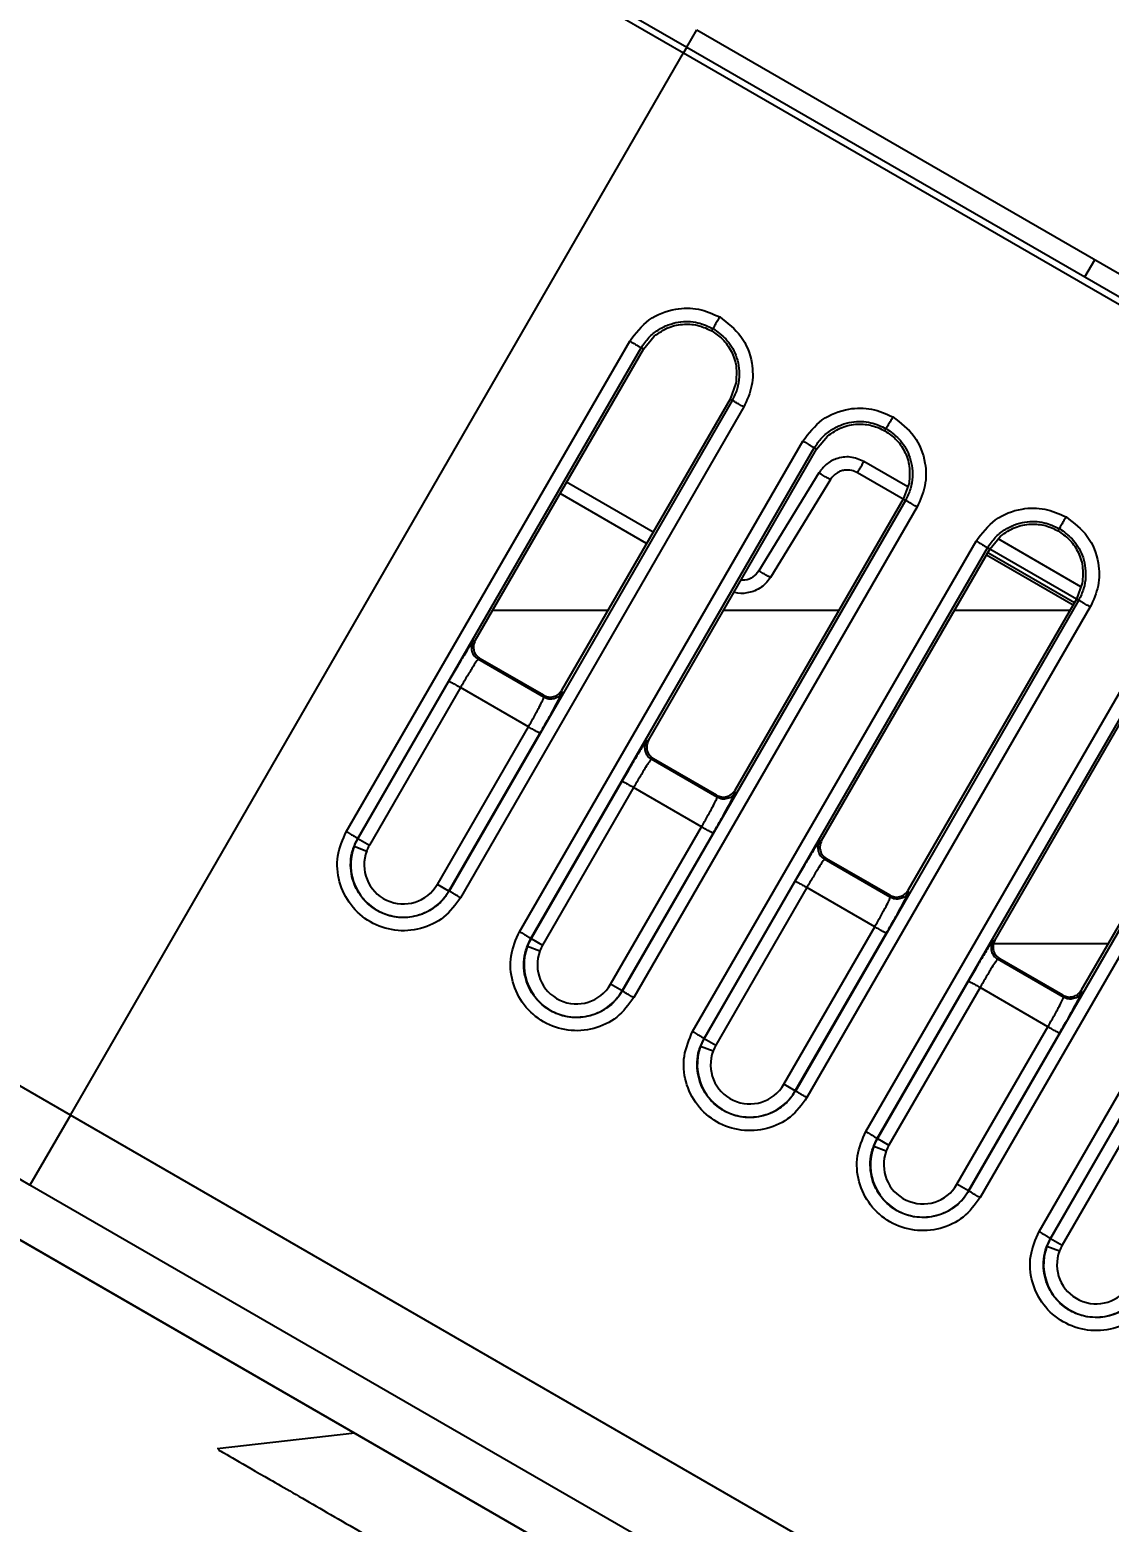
# Model space of a CAD drawing. Header units: millimetres. Extents: x 3916 to 10869, y 6515 to 11511.
# Drawn here: x 6981.63 to 6997.82, y 8837.11 to 8859.5 of the extents above; entities that cross this region are included whole.
import ezdxf

# ---------------------------------------------------------------- set-up
doc = ezdxf.new("R2010")
doc.units = ezdxf.units.MM
doc.header["$LTSCALE"] = 50
doc.header["$PDSIZE"] = -1
doc.linetypes.add('CENTERX2', pattern=[20.32, 12.7, -2.54, 2.54, -2.54])
doc.layers.add('CENTER_LINE', color=1, linetype='CENTERX2')
doc.layers.add('dim', color=4, linetype='Continuous', lineweight=18)
doc.styles.add('SLDTEXTSTYLE0', font='GULIM.TTC')
doc.dimstyles.new('ISO-25', dxfattribs={"dimtxt": 2.5, "dimasz": 2.5, "dimexe": 1.25, "dimexo": 0.625, "dimtad": 1, "dimtxsty": 'SLDTEXTSTYLE0', "dimcen": 2.5, "dimadec": 0, "dimazin": 0, "dimtfac": 1, "dimtmove": 0, "dimatfit": 3, "dimfxl": 0, "dimarcsym": 0})

# ---------------------------------------------------------------- blocks, each defined once
blk = doc.blocks.new('*D25')
at = {"layer": 'Defpoints', "color": 0}
for p in [(7076.309, 10374.327), (7037.279, 8872.803), (6982.133, 8777.288), (6894.787, 8441.677), (7076.309, 7240.741)]:
    blk.add_point(p, dxfattribs=at)
at = {"layer": 'dim', "color": 0, "lineweight": -2, "ltscale": 2}
blk.add_line((6975.883, 8766.463), (6798.441, 8459.124), dxfattribs=at)
blk.add_arc((7076.309, 8940.406), 530.736, 245.39976, 264.60024, dxfattribs=at)
at = {"layer": 'dim', "color": 0}
for points in [[(6859.194, 8465.247), (6851.55, 8450.437), (6810.941, 8480.775)], [(7025.972, 8403.701), (7026.757, 8420.349), (7076.309, 8409.669)]]:
    blk.add_solid(points, dxfattribs=at)
at = {"layer": 'dim', "color": 0, "insert": (6949.006, 8465.304), "char_height": 50, "attachment_point": 5, "rotation": 345, "style": 'SLDTEXTSTYLE0'}
blk.add_mtext('30%%d', dxfattribs=at)
blk = doc.blocks.new('*D27')
at = {"layer": 'Defpoints', "color": 0}
for p in [(6767.678, 9545.787), (7076.309, 9545.787), (7009.706, 8825.045)]:
    blk.add_point(p, dxfattribs=at)
at = {"layer": 'dim', "color": 0, "lineweight": -2, "ltscale": 2}
for p, q in [((7063.809, 9545.787), (6742.678, 9545.787)), ((6767.678, 8875.045), (6767.678, 9495.787)), ((6997.206, 8825.045), (6742.678, 8825.045))]:
    blk.add_line(p, q, dxfattribs=at)
at = {"layer": 'dim', "color": 0}
for points in [[(6776.012, 9495.787), (6759.345, 9495.787), (6767.678, 9545.787)], [(6759.345, 8875.045), (6776.012, 8875.045), (6767.678, 8825.045)]]:
    blk.add_solid(points, dxfattribs=at)
at = {"layer": 'dim', "color": 0, "insert": (6725.428, 9185.416), "char_height": 50, "attachment_point": 5, "rotation": 90, "style": 'SLDTEXTSTYLE0'}
blk.add_mtext('720,74', dxfattribs=at)
blk = doc.blocks.new('*D38')
at = {"layer": 'Defpoints', "color": 0}
for p in [(6978.468, 10706.054), (7076.309, 10374.327), (6982.133, 10314.286), (7037.279, 10218.771), (7076.309, 7240.741)]:
    blk.add_point(p, dxfattribs=at)
at = {"layer": 'dim', "color": 0, "lineweight": -2, "ltscale": 2}
for p, q in [((7076.309, 10386.827), (7076.309, 10739.614)), ((6975.883, 10325.111), (6782.087, 10660.777))]:
    blk.add_line(p, q, dxfattribs=at)
blk.add_arc((7076.309, 10151.168), 563.445, 95.08608, 114.91392, dxfattribs=at)
at = {"layer": 'dim', "color": 0}
for points in [[(7026.728, 10704.07), (7025.989, 10720.72), (7076.309, 10714.614)], [(6835.112, 10669.575), (6842.797, 10654.786), (6794.587, 10639.126)]]:
    blk.add_solid(points, dxfattribs=at)
at = {"layer": 'dim', "color": 0, "insert": (6920.417, 10732.965), "char_height": 50, "attachment_point": 5, "rotation": 15, "style": 'SLDTEXTSTYLE0'}
blk.add_mtext('30%%d', dxfattribs=at)

msp = doc.modelspace()

# ---------------------------------------------------------------- linework, layer by layer
at = {"color": 7, "linetype": 'Continuous', "lineweight": 25}
for p, q in [((6988.702, 8860.843), (6991.484, 8859.237)), ((6988.63, 8860.77), (6991.434, 8859.151)), ((6991.484, 8859.237), (6991.634, 8859.497)), ((6991.634, 8859.497), (7047.687, 8827.135)), ((6982.234, 8843.216), (6991.434, 8859.152)), ((6991.484, 8859.237), (6991.434, 8859.152)), ((6991.434, 8859.152), (7017.418, 8844.15)), ((6991.484, 8859.237), (7017.464, 8844.237)), ((6997.455, 8855.79), (6997.605, 8856.049)), ((6991.855, 8854.981), (6991.875, 8855.015)), ((6986.373, 8847.467), (6990.625, 8854.828)), ((6990.831, 8854.707), (6990.993, 8854.902)), ((6986.546, 8847.366), (6990.797, 8854.726)), ((6988.309, 8850.334), (6990.831, 8854.707)), ((6990.831, 8854.707), (6990.797, 8854.726)), ((6992.218, 8854.195), (6992.13, 8853.957)), ((6992.163, 8853.937), (6987.915, 8846.575)), ((6992.13, 8853.957), (6989.604, 8849.587)), ((6992.163, 8853.937), (6992.13, 8853.957)), ((6992.337, 8853.839), (6988.089, 8846.477)), ((6994.454, 8853.481), (6994.473, 8853.515)), ((6988.971, 8845.967), (6993.223, 8853.328)), ((6989.144, 8845.866), (6993.395, 8853.226)), ((6990.907, 8848.834), (6993.429, 8853.207)), ((6993.429, 8853.207), (6993.395, 8853.226)), ((6993.429, 8853.207), (6993.591, 8853.402)), ((6994.796, 8852.642), (6994.139, 8853.022)), ((6993.463, 8852.85), (6992.563, 8851.382)), ((6993.636, 8852.75), (6992.737, 8851.282)), ((6994.728, 8852.457), (6994.042, 8852.853)), ((6990.879, 8851.792), (6989.582, 8852.541)), ((6990.976, 8851.961), (6989.679, 8852.71)), ((6994.816, 8852.695), (6994.728, 8852.457)), ((6994.762, 8852.437), (6990.513, 8845.075)), ((6994.936, 8852.339), (6990.687, 8844.977)), ((6994.728, 8852.457), (6992.202, 8848.087)), ((6994.762, 8852.437), (6994.728, 8852.457)), ((6996.027, 8851.707), (6996.189, 8851.902)), ((6997.394, 8851.142), (6996.153, 8851.859)), ((6997.052, 8851.981), (6997.071, 8852.015)), ((6991.569, 8844.467), (6995.821, 8851.828)), ((6991.742, 8844.366), (6995.993, 8851.726)), ((6993.505, 8847.334), (6996.027, 8851.707)), ((6996.027, 8851.707), (6995.993, 8851.726)), ((6995.997, 8851.655), (6997.296, 8850.905)), ((6997.326, 8850.957), (6996.027, 8851.707)), ((6995.977, 8851.62), (6997.276, 8850.87)), ((6997.414, 8851.195), (6997.326, 8850.957)), ((6997.326, 8850.957), (6994.8, 8846.587)), ((6997.36, 8850.937), (6997.326, 8850.957)), ((6990.298, 8850.787), (6988.57, 8850.787)), ((6993.763, 8850.787), (6992.033, 8850.787)), ((6997.36, 8850.937), (6993.111, 8843.575)), ((6997.534, 8850.839), (6993.285, 8843.477)), ((6997.228, 8850.787), (6995.497, 8850.787)), ((6988.309, 8850.334), (6988.279, 8850.326)), ((6994.168, 8842.967), (6998.419, 8850.328)), ((6988.382, 8850.061), (6988.352, 8850.053)), ((6989.331, 8849.514), (6988.382, 8850.061)), ((6994.34, 8842.866), (6998.592, 8850.226)), ((6996.103, 8845.834), (6998.625, 8850.207)), ((6989.339, 8849.483), (6988.352, 8850.053)), ((6987.913, 8849.729), (6986.548, 8847.364)), ((6988.086, 8849.629), (6986.721, 8847.265)), ((6989.105, 8849.041), (6988.086, 8849.629)), ((6982.234, 8843.216), (6971.365, 8849.491)), ((6989.339, 8849.483), (6989.331, 8849.514)), ((6989.612, 8849.556), (6989.604, 8849.587)), ((6999.958, 8849.437), (6995.709, 8842.075)), ((6999.924, 8849.457), (6997.398, 8845.087)), ((7000.132, 8849.339), (6995.883, 8841.977)), ((6987.74, 8846.677), (6989.105, 8849.041)), ((6987.913, 8846.577), (6989.278, 8848.941)), ((6990.907, 8848.834), (6990.877, 8848.826)), ((6996.766, 8841.467), (7001.017, 8848.828)), ((6996.938, 8841.366), (7001.19, 8848.726)), ((6990.981, 8848.561), (6990.95, 8848.553)), ((6991.937, 8847.983), (6990.95, 8848.553)), ((6991.929, 8848.014), (6990.981, 8848.561)), ((6990.511, 8848.229), (6989.146, 8845.864)), ((6990.684, 8848.129), (6989.319, 8845.765)), ((6991.703, 8847.541), (6990.684, 8848.129)), ((6992.21, 8848.056), (6992.202, 8848.087)), ((6991.937, 8847.983), (6991.929, 8848.014)), ((6990.338, 8845.177), (6991.703, 8847.541)), ((6990.511, 8845.077), (6991.876, 8847.441)), ((6986.493, 8847.248), (6986.68, 8847.177)), ((6986.548, 8847.364), (6986.546, 8847.366)), ((6986.548, 8847.364), (6986.721, 8847.265)), ((6993.505, 8847.334), (6993.475, 8847.326)), ((6993.579, 8847.061), (6993.548, 8847.053)), ((6994.535, 8846.483), (6993.548, 8847.053)), ((6994.527, 8846.514), (6993.579, 8847.061)), ((6993.109, 8846.729), (6991.744, 8844.364)), ((6987.913, 8846.577), (6987.74, 8846.677)), ((6987.913, 8846.577), (6987.915, 8846.575)), ((6993.282, 8846.629), (6991.917, 8844.265)), ((6994.301, 8846.041), (6993.282, 8846.629)), ((6994.535, 8846.483), (6994.527, 8846.514)), ((6994.808, 8846.556), (6994.8, 8846.587)), ((6992.936, 8843.677), (6994.301, 8846.041)), ((6989.146, 8845.864), (6989.144, 8845.866)), ((6989.146, 8845.864), (6989.319, 8845.765)), ((6993.109, 8843.577), (6994.474, 8845.941)), ((6996.103, 8845.834), (6996.073, 8845.826)), ((6989.091, 8845.748), (6989.278, 8845.677)), ((6996.087, 8845.787), (6997.803, 8845.787)), ((6996.177, 8845.561), (6996.146, 8845.553)), ((6997.133, 8844.983), (6996.146, 8845.553)), ((6997.125, 8845.014), (6996.177, 8845.561)), ((6990.511, 8845.077), (6990.338, 8845.177)), ((6995.707, 8845.229), (6994.342, 8842.864)), ((6990.511, 8845.077), (6990.513, 8845.075)), ((6995.881, 8845.129), (6994.515, 8842.765)), ((6996.899, 8844.541), (6995.881, 8845.129)), ((6997.133, 8844.983), (6997.125, 8845.014)), ((6997.406, 8845.056), (6997.398, 8845.087)), ((6995.534, 8842.177), (6996.899, 8844.541)), ((6991.689, 8844.248), (6991.876, 8844.177)), ((6991.744, 8844.364), (6991.742, 8844.366)), ((6991.744, 8844.364), (6991.917, 8844.265)), ((6995.707, 8842.077), (6997.072, 8844.441)), ((6993.109, 8843.577), (6992.936, 8843.677)), ((6993.109, 8843.577), (6993.111, 8843.575)), ((6998.305, 8843.729), (6996.94, 8841.364)), ((6998.479, 8843.629), (6997.114, 8841.265)), ((6982.234, 8843.216), (6981.627, 8842.165)), ((7038.287, 8810.853), (6982.234, 8843.216)), ((6994.287, 8842.748), (6994.474, 8842.677)), ((6994.342, 8842.864), (6994.34, 8842.866)), ((6994.342, 8842.864), (6994.515, 8842.765)), ((7037.68, 8809.802), (6981.627, 8842.165)), ((6995.707, 8842.077), (6995.534, 8842.177)), ((6995.707, 8842.077), (6995.709, 8842.075)), ((7037.287, 8809.121), (6981.234, 8841.484)), ((6996.94, 8841.364), (6996.938, 8841.366)), ((6996.94, 8841.364), (6997.114, 8841.265)), ((6996.885, 8841.248), (6997.072, 8841.177)), ((6986.503, 8838.441), (6984.435, 8838.206))]:
    msp.add_line(p, q, dxfattribs=at)
for centre, radius, start, end in [((6987.23, 8846.971), 0.788, 159.4177, 249.3434), ((6987.23, 8846.971), 0.788, 150, 159.4177), ((6987.23, 8846.971), 0.588, 159.4177, 330), ((6987.23, 8846.971), 0.588, 150, 159.4177), ((6987.23, 8846.971), 0.788, 249.3434, 330), ((6989.828, 8845.471), 0.788, 150, 159.4177), ((6989.828, 8845.471), 0.788, 159.4177, 249.3434), ((6989.828, 8845.471), 0.588, 159.4177, 330), ((6989.828, 8845.471), 0.588, 150, 159.4177), ((6989.828, 8845.471), 0.788, 249.3434, 330), ((6992.427, 8843.971), 0.788, 159.4177, 249.3434), ((6992.427, 8843.971), 0.788, 150, 159.4177), ((6992.427, 8843.971), 0.588, 150, 159.4177), ((6992.427, 8843.971), 0.588, 159.4177, 330), ((6992.427, 8843.971), 0.788, 249.3434, 330), ((6995.025, 8842.471), 0.788, 159.4177, 249.3434), ((6995.025, 8842.471), 0.788, 150, 159.4177), ((6995.025, 8842.471), 0.588, 159.4177, 330), ((6995.025, 8842.471), 0.588, 150, 159.4177), ((6995.025, 8842.471), 0.788, 249.3434, 330), ((6997.623, 8840.971), 0.788, 150, 159.4177), ((6997.623, 8840.971), 0.788, 159.4177, 249.3434), ((6997.623, 8840.971), 0.588, 159.4177, 330), ((6997.623, 8840.971), 0.588, 150, 159.4177), ((6997.623, 8840.971), 0.788, 249.3434, 330)]:
    msp.add_arc(centre, radius, start, end, dxfattribs=at)
for points, knots in [([(6990.625, 8854.828), (6990.714, 8854.944), (6990.891, 8855.176), (6991.283, 8855.325), (6991.662, 8855.33), (6991.871, 8855.236), (6991.975, 8855.189)], [0, 0, 0, 0, 0.279632, 0.559248, 0.779623, 1, 1, 1, 1]), ([(6990.797, 8854.726), (6990.833, 8854.779), (6990.903, 8854.883), (6991.046, 8854.997), (6991.199, 8855.075), (6991.399, 8855.127), (6991.638, 8855.124), (6991.8, 8855.049), (6991.875, 8855.015)], [0, 0, 0, 0, 0.15501, 0.30151, 0.439495, 0.568963, 0.801355, 1, 1, 1, 1]), ([(6990.993, 8854.902), (6991.064, 8854.951), (6991.2, 8855.046), (6991.44, 8855.091), (6991.664, 8855.072), (6991.794, 8855.011), (6991.855, 8854.981)], [0, 0, 0, 0, 0.277723, 0.536992, 0.777764, 1, 1, 1, 1]), ([(6991.975, 8855.189), (6991.961, 8855.164), (6991.932, 8855.114), (6991.899, 8855.057), (6991.879, 8855.022), (6991.876, 8855.017), (6991.875, 8855.015)], [0, 0, 0, 0, 0.279615, 0.559262, 0.77963, 1, 1, 1, 1]), ([(6991.875, 8855.015), (6991.942, 8854.967), (6992.088, 8854.864), (6992.209, 8854.659), (6992.265, 8854.46), (6992.274, 8854.288), (6992.246, 8854.107), (6992.192, 8853.995), (6992.163, 8853.937)], [0, 0, 0, 0, 0.198645, 0.431036, 0.560504, 0.69849, 0.84499, 1, 1, 1, 1]), ([(6991.975, 8855.189), (6992.092, 8855.101), (6992.324, 8854.923), (6992.473, 8854.532), (6992.479, 8854.152), (6992.385, 8853.943), (6992.337, 8853.839)], [0, 0, 0, 0, 0.279628, 0.559243, 0.779619, 1, 1, 1, 1]), ([(6991.855, 8854.981), (6991.912, 8854.943), (6992.03, 8854.862), (6992.159, 8854.677), (6992.239, 8854.446), (6992.225, 8854.28), (6992.218, 8854.195)], [0, 0, 0, 0, 0.222236, 0.463008, 0.722277, 1, 1, 1, 1]), ([(6993.223, 8853.328), (6993.312, 8853.444), (6993.489, 8853.676), (6993.881, 8853.825), (6994.26, 8853.83), (6994.469, 8853.736), (6994.574, 8853.689)], [0, 0, 0, 0, 0.279632, 0.559248, 0.779623, 1, 1, 1, 1]), ([(6994.574, 8853.689), (6994.559, 8853.664), (6994.53, 8853.614), (6994.497, 8853.557), (6994.477, 8853.522), (6994.474, 8853.517), (6994.473, 8853.515)], [0, 0, 0, 0, 0.279615, 0.559262, 0.77963, 1, 1, 1, 1]), ([(6994.574, 8853.689), (6994.69, 8853.601), (6994.922, 8853.423), (6995.072, 8853.032), (6995.077, 8852.652), (6994.983, 8852.443), (6994.936, 8852.339)], [0, 0, 0, 0, 0.279628, 0.559243, 0.779619, 1, 1, 1, 1]), ([(6993.395, 8853.226), (6993.431, 8853.279), (6993.501, 8853.383), (6993.644, 8853.497), (6993.797, 8853.575), (6993.997, 8853.627), (6994.236, 8853.624), (6994.398, 8853.549), (6994.473, 8853.515)], [0, 0, 0, 0, 0.15501, 0.30151, 0.439495, 0.568963, 0.801355, 1, 1, 1, 1]), ([(6993.591, 8853.402), (6993.662, 8853.451), (6993.798, 8853.546), (6994.038, 8853.591), (6994.263, 8853.572), (6994.392, 8853.511), (6994.454, 8853.481)], [0, 0, 0, 0, 0.277723, 0.536992, 0.777764, 1, 1, 1, 1]), ([(6994.454, 8853.481), (6994.51, 8853.443), (6994.628, 8853.362), (6994.757, 8853.177), (6994.837, 8852.946), (6994.823, 8852.78), (6994.816, 8852.695)], [0, 0, 0, 0, 0.222236, 0.463008, 0.722277, 1, 1, 1, 1]), ([(6994.473, 8853.515), (6994.54, 8853.467), (6994.686, 8853.364), (6994.808, 8853.159), (6994.863, 8852.96), (6994.872, 8852.788), (6994.844, 8852.607), (6994.79, 8852.495), (6994.762, 8852.437)], [0, 0, 0, 0, 0.198645, 0.431036, 0.560504, 0.69849, 0.84499, 1, 1, 1, 1]), ([(6994.139, 8853.022), (6994.072, 8853.05), (6993.938, 8853.106), (6993.732, 8853.075), (6993.566, 8852.986), (6993.497, 8852.895), (6993.463, 8852.85)], [0, 0, 0, 0, 0.2800418, 0.5595233, 0.7797602, 1, 1, 1, 1]), ([(6994.042, 8852.853), (6994.014, 8852.866), (6993.952, 8852.894), (6993.863, 8852.896), (6993.788, 8852.877), (6993.73, 8852.849), (6993.677, 8852.807), (6993.65, 8852.769), (6993.636, 8852.75)], [0, 0, 0, 0, 0.2007497, 0.4338491, 0.5631342, 0.7005899, 0.846213, 1, 1, 1, 1]), ([(6995.821, 8851.828), (6995.91, 8851.944), (6996.087, 8852.176), (6996.479, 8852.325), (6996.858, 8852.33), (6997.067, 8852.236), (6997.172, 8852.189)], [0, 0, 0, 0, 0.279632, 0.559248, 0.779623, 1, 1, 1, 1]), ([(6995.993, 8851.726), (6996.029, 8851.779), (6996.099, 8851.883), (6996.242, 8851.997), (6996.395, 8852.075), (6996.595, 8852.127), (6996.834, 8852.124), (6996.996, 8852.049), (6997.071, 8852.015)], [0, 0, 0, 0, 0.15501, 0.30151, 0.439495, 0.568963, 0.801355, 1, 1, 1, 1]), ([(6996.189, 8851.902), (6996.26, 8851.951), (6996.396, 8852.046), (6996.636, 8852.091), (6996.861, 8852.072), (6996.99, 8852.011), (6997.052, 8851.981)], [0, 0, 0, 0, 0.277723, 0.536992, 0.777764, 1, 1, 1, 1]), ([(6997.172, 8852.189), (6997.157, 8852.164), (6997.128, 8852.114), (6997.095, 8852.057), (6997.075, 8852.022), (6997.072, 8852.017), (6997.071, 8852.015)], [0, 0, 0, 0, 0.279615, 0.559262, 0.77963, 1, 1, 1, 1]), ([(6997.172, 8852.189), (6997.288, 8852.101), (6997.521, 8851.923), (6997.67, 8851.532), (6997.675, 8851.152), (6997.581, 8850.943), (6997.534, 8850.839)], [0, 0, 0, 0, 0.279628, 0.559243, 0.779619, 1, 1, 1, 1]), ([(6997.052, 8851.981), (6997.108, 8851.943), (6997.226, 8851.862), (6997.355, 8851.677), (6997.435, 8851.446), (6997.421, 8851.28), (6997.414, 8851.195)], [0, 0, 0, 0, 0.222236, 0.463008, 0.722277, 1, 1, 1, 1]), ([(6997.071, 8852.015), (6997.138, 8851.967), (6997.284, 8851.864), (6997.406, 8851.659), (6997.461, 8851.46), (6997.47, 8851.288), (6997.442, 8851.107), (6997.388, 8850.995), (6997.36, 8850.937)], [0, 0, 0, 0, 0.198645, 0.431036, 0.560504, 0.69849, 0.84499, 1, 1, 1, 1]), ([(6992.737, 8851.282), (6992.714, 8851.25), (6992.669, 8851.187), (6992.579, 8851.117), (6992.483, 8851.07), (6992.359, 8851.041), (6992.256, 8851.034), (6992.195, 8851.058), (6992.191, 8851.06)], [0, 0, 0, 0, 0.187899, 0.365847, 0.533835, 0.691858, 0.976822, 1, 1, 1, 1]), ([(6992.563, 8851.382), (6992.536, 8851.348), (6992.481, 8851.281), (6992.378, 8851.238), (6992.316, 8851.242), (6992.297, 8851.243)], [0, 0, 0, 0, 0.410291, 0.818052, 1, 1, 1, 1]), ([(6988.279, 8850.326), (6988.268, 8850.314), (6988.248, 8850.29), (6988.15, 8850.13), (6988.033, 8849.935), (6987.953, 8849.797), (6987.913, 8849.729)], [0, 0, 0, 0, 0.280479, 0.559642, 0.779739, 1, 1, 1, 1]), ([(6988.309, 8850.334), (6988.299, 8850.31), (6988.278, 8850.261), (6988.285, 8850.181), (6988.319, 8850.108), (6988.361, 8850.077), (6988.382, 8850.061)], [0, 0, 0, 0, 0.250995, 0.500158, 0.751744, 1, 1, 1, 1]), ([(6988.352, 8850.053), (6988.349, 8850.05), (6988.343, 8850.046), (6988.315, 8850.007), (6988.265, 8849.929), (6988.183, 8849.794), (6988.118, 8849.683), (6988.086, 8849.629)], [0, 0, 0, 0, 0.153117, 0.287763, 0.500818, 0.757068, 1, 1, 1, 1]), ([(6989.105, 8849.041), (6989.136, 8849.095), (6989.2, 8849.207), (6989.275, 8849.345), (6989.317, 8849.428), (6989.337, 8849.472), (6989.338, 8849.479), (6989.339, 8849.483)], [0, 0, 0, 0, 0.242913, 0.499187, 0.712206, 0.846859, 1, 1, 1, 1]), ([(6989.278, 8848.941), (6989.328, 8849.029), (6989.429, 8849.204), (6989.538, 8849.404), (6989.603, 8849.527), (6989.609, 8849.546), (6989.612, 8849.556)], [0, 0, 0, 0, 0.280483, 0.559647, 0.779743, 1, 1, 1, 1]), ([(6989.331, 8849.514), (6989.355, 8849.503), (6989.403, 8849.482), (6989.483, 8849.489), (6989.557, 8849.523), (6989.588, 8849.565), (6989.604, 8849.587)], [0, 0, 0, 0, 0.248257, 0.499844, 0.749006, 1, 1, 1, 1]), ([(6990.877, 8848.826), (6990.867, 8848.814), (6990.846, 8848.79), (6990.748, 8848.63), (6990.631, 8848.435), (6990.551, 8848.297), (6990.511, 8848.229)], [0, 0, 0, 0, 0.280479, 0.559642, 0.779739, 1, 1, 1, 1]), ([(6990.907, 8848.834), (6990.897, 8848.81), (6990.876, 8848.761), (6990.883, 8848.681), (6990.917, 8848.608), (6990.959, 8848.577), (6990.981, 8848.561)], [0, 0, 0, 0, 0.250995, 0.500158, 0.751744, 1, 1, 1, 1]), ([(6990.95, 8848.553), (6990.947, 8848.55), (6990.941, 8848.546), (6990.913, 8848.507), (6990.863, 8848.429), (6990.781, 8848.294), (6990.716, 8848.183), (6990.684, 8848.129)], [0, 0, 0, 0, 0.1525361, 0.2869848, 0.5007968, 0.7573235, 1, 1, 1, 1]), ([(6981.627, 8842.165), (6980.916, 8842.575), (6979.496, 8843.395), (6977.448, 8844.577), (6975.56, 8845.667), (6973.906, 8846.622), (6972.546, 8847.408), (6971.543, 8847.987), (6970.898, 8848.359), (6970.817, 8848.406), (6970.776, 8848.429)], [0, 0, 0, 0, 0.1250066, 0.2500024, 0.3749979, 0.4999977, 0.6249961, 0.7499939, 0.8749995, 1, 1, 1, 1]), ([(6991.876, 8847.441), (6991.926, 8847.529), (6992.027, 8847.704), (6992.137, 8847.904), (6992.201, 8848.027), (6992.207, 8848.046), (6992.21, 8848.056)], [0, 0, 0, 0, 0.280483, 0.559648, 0.779743, 1, 1, 1, 1]), ([(6991.929, 8848.014), (6991.953, 8848.003), (6992.001, 8847.982), (6992.082, 8847.989), (6992.155, 8848.023), (6992.186, 8848.065), (6992.202, 8848.087)], [0, 0, 0, 0, 0.248257, 0.499844, 0.749006, 1, 1, 1, 1]), ([(6991.703, 8847.541), (6991.734, 8847.595), (6991.798, 8847.707), (6991.873, 8847.846), (6991.915, 8847.928), (6991.935, 8847.972), (6991.937, 8847.979), (6991.937, 8847.983)], [0, 0, 0, 0, 0.2426561, 0.4992033, 0.7129812, 0.8474384, 1, 1, 1, 1]), ([(6988.089, 8846.477), (6988.011, 8846.372), (6987.856, 8846.162), (6987.493, 8845.991), (6987.099, 8845.964), (6986.723, 8846.092), (6986.424, 8846.353), (6986.251, 8846.708), (6986.217, 8847.108), (6986.321, 8847.348), (6986.373, 8847.467)], [0, 0, 0, 0, 0.125054, 0.250045, 0.375039, 0.500033, 0.625026, 0.750018, 0.875009, 1, 1, 1, 1]), ([(6987.915, 8846.575), (6987.879, 8846.522), (6987.81, 8846.419), (6987.667, 8846.304), (6987.515, 8846.227), (6987.317, 8846.174), (6987.082, 8846.178), (6986.836, 8846.27), (6986.628, 8846.434), (6986.501, 8846.638), (6986.444, 8846.839), (6986.434, 8847.012), (6986.462, 8847.195), (6986.517, 8847.308), (6986.546, 8847.366)], [0, 0, 0, 0, 0.077175, 0.150034, 0.218572, 0.282785, 0.397749, 0.495555, 0.596373, 0.71381, 0.779074, 0.84853, 0.922174, 1, 1, 1, 1]), ([(6993.475, 8847.326), (6993.465, 8847.314), (6993.445, 8847.29), (6993.346, 8847.13), (6993.229, 8846.935), (6993.149, 8846.797), (6993.109, 8846.729)], [0, 0, 0, 0, 0.280479, 0.559642, 0.779739, 1, 1, 1, 1]), ([(6993.505, 8847.334), (6993.495, 8847.31), (6993.474, 8847.261), (6993.481, 8847.181), (6993.515, 8847.108), (6993.558, 8847.077), (6993.579, 8847.061)], [0, 0, 0, 0, 0.250995, 0.500158, 0.751744, 1, 1, 1, 1]), ([(6993.548, 8847.053), (6993.545, 8847.05), (6993.539, 8847.046), (6993.511, 8847.007), (6993.461, 8846.929), (6993.379, 8846.794), (6993.314, 8846.683), (6993.282, 8846.629)], [0, 0, 0, 0, 0.152536, 0.286985, 0.500797, 0.757323, 1, 1, 1, 1]), ([(6994.301, 8846.041), (6994.332, 8846.095), (6994.396, 8846.207), (6994.471, 8846.346), (6994.513, 8846.428), (6994.533, 8846.472), (6994.535, 8846.479), (6994.535, 8846.483)], [0, 0, 0, 0, 0.242656, 0.499203, 0.712981, 0.847438, 1, 1, 1, 1]), ([(6994.474, 8845.941), (6994.524, 8846.029), (6994.625, 8846.204), (6994.735, 8846.404), (6994.799, 8846.527), (6994.805, 8846.546), (6994.808, 8846.556)], [0, 0, 0, 0, 0.280483, 0.559648, 0.779743, 1, 1, 1, 1]), ([(6994.527, 8846.514), (6994.551, 8846.503), (6994.599, 8846.482), (6994.68, 8846.489), (6994.753, 8846.523), (6994.784, 8846.565), (6994.8, 8846.587)], [0, 0, 0, 0, 0.248257, 0.499844, 0.749006, 1, 1, 1, 1]), ([(6990.687, 8844.977), (6990.61, 8844.872), (6990.454, 8844.662), (6990.091, 8844.491), (6989.697, 8844.464), (6989.321, 8844.592), (6989.022, 8844.853), (6988.849, 8845.208), (6988.816, 8845.608), (6988.919, 8845.848), (6988.971, 8845.967)], [0, 0, 0, 0, 0.125054, 0.250045, 0.375039, 0.500033, 0.625026, 0.750018, 0.875009, 1, 1, 1, 1]), ([(6990.513, 8845.075), (6990.477, 8845.022), (6990.408, 8844.919), (6990.266, 8844.804), (6990.113, 8844.727), (6989.915, 8844.674), (6989.68, 8844.678), (6989.434, 8844.77), (6989.226, 8844.934), (6989.099, 8845.138), (6989.042, 8845.339), (6989.032, 8845.512), (6989.06, 8845.695), (6989.115, 8845.808), (6989.144, 8845.866)], [0, 0, 0, 0, 0.077175, 0.150034, 0.218572, 0.282785, 0.397749, 0.495555, 0.596373, 0.71381, 0.779074, 0.84853, 0.922174, 1, 1, 1, 1]), ([(6996.073, 8845.826), (6996.063, 8845.814), (6996.043, 8845.79), (6995.944, 8845.63), (6995.827, 8845.435), (6995.747, 8845.297), (6995.707, 8845.229)], [0, 0, 0, 0, 0.280479, 0.559642, 0.779739, 1, 1, 1, 1]), ([(6996.103, 8845.834), (6996.093, 8845.81), (6996.072, 8845.761), (6996.079, 8845.681), (6996.113, 8845.608), (6996.156, 8845.577), (6996.177, 8845.561)], [0, 0, 0, 0, 0.250995, 0.500158, 0.751744, 1, 1, 1, 1]), ([(6996.146, 8845.553), (6996.143, 8845.55), (6996.137, 8845.546), (6996.11, 8845.507), (6996.059, 8845.429), (6995.977, 8845.294), (6995.912, 8845.183), (6995.881, 8845.129)], [0, 0, 0, 0, 0.152536, 0.286985, 0.500797, 0.757323, 1, 1, 1, 1]), ([(6996.899, 8844.541), (6996.93, 8844.595), (6996.994, 8844.707), (6997.069, 8844.846), (6997.112, 8844.928), (6997.132, 8844.972), (6997.133, 8844.979), (6997.133, 8844.983)], [0, 0, 0, 0, 0.242656, 0.499203, 0.712981, 0.847438, 1, 1, 1, 1]), ([(6997.072, 8844.441), (6997.122, 8844.529), (6997.223, 8844.704), (6997.333, 8844.904), (6997.397, 8845.027), (6997.403, 8845.046), (6997.406, 8845.056)], [0, 0, 0, 0, 0.280483, 0.559648, 0.779743, 1, 1, 1, 1]), ([(6997.125, 8845.014), (6997.149, 8845.003), (6997.197, 8844.982), (6997.278, 8844.989), (6997.351, 8845.023), (6997.382, 8845.065), (6997.398, 8845.087)], [0, 0, 0, 0, 0.248257, 0.499844, 0.749006, 1, 1, 1, 1]), ([(6993.285, 8843.477), (6993.208, 8843.372), (6993.052, 8843.162), (6992.689, 8842.991), (6992.295, 8842.964), (6991.919, 8843.092), (6991.62, 8843.353), (6991.447, 8843.708), (6991.414, 8844.108), (6991.518, 8844.348), (6991.569, 8844.467)], [0, 0, 0, 0, 0.125054, 0.2500451, 0.3750387, 0.5000328, 0.625026, 0.7500177, 0.8750088, 1, 1, 1, 1]), ([(6993.111, 8843.575), (6993.076, 8843.522), (6993.006, 8843.419), (6992.864, 8843.304), (6992.711, 8843.227), (6992.513, 8843.174), (6992.279, 8843.178), (6992.032, 8843.27), (6991.824, 8843.434), (6991.697, 8843.638), (6991.641, 8843.839), (6991.631, 8844.012), (6991.658, 8844.195), (6991.713, 8844.308), (6991.742, 8844.366)], [0, 0, 0, 0, 0.077175, 0.150034, 0.218572, 0.282785, 0.397749, 0.495555, 0.596373, 0.71381, 0.779074, 0.84853, 0.922174, 1, 1, 1, 1]), ([(6995.883, 8841.977), (6995.806, 8841.872), (6995.65, 8841.662), (6995.287, 8841.491), (6994.893, 8841.464), (6994.517, 8841.592), (6994.218, 8841.853), (6994.045, 8842.208), (6994.012, 8842.608), (6994.116, 8842.848), (6994.168, 8842.967)], [0, 0, 0, 0, 0.125054, 0.250045, 0.375039, 0.500033, 0.625026, 0.750018, 0.875009, 1, 1, 1, 1]), ([(6995.709, 8842.075), (6995.674, 8842.022), (6995.604, 8841.919), (6995.462, 8841.804), (6995.31, 8841.727), (6995.111, 8841.674), (6994.877, 8841.678), (6994.63, 8841.77), (6994.422, 8841.934), (6994.295, 8842.138), (6994.239, 8842.339), (6994.229, 8842.512), (6994.257, 8842.695), (6994.312, 8842.808), (6994.34, 8842.866)], [0, 0, 0, 0, 0.077175, 0.150034, 0.218572, 0.282785, 0.397749, 0.495555, 0.596373, 0.71381, 0.779074, 0.84853, 0.922174, 1, 1, 1, 1]), ([(6998.481, 8840.477), (6998.404, 8840.372), (6998.248, 8840.162), (6997.885, 8839.991), (6997.491, 8839.964), (6997.115, 8840.092), (6996.817, 8840.353), (6996.643, 8840.708), (6996.61, 8841.108), (6996.714, 8841.348), (6996.766, 8841.467)], [0, 0, 0, 0, 0.125054, 0.250045, 0.375039, 0.500033, 0.625026, 0.750018, 0.875009, 1, 1, 1, 1]), ([(6998.307, 8840.575), (6998.272, 8840.522), (6998.202, 8840.419), (6998.06, 8840.304), (6997.908, 8840.227), (6997.709, 8840.174), (6997.475, 8840.178), (6997.228, 8840.27), (6997.02, 8840.434), (6996.893, 8840.638), (6996.837, 8840.839), (6996.827, 8841.012), (6996.855, 8841.195), (6996.91, 8841.308), (6996.938, 8841.366)], [0, 0, 0, 0, 0.077175, 0.150034, 0.218572, 0.282785, 0.397749, 0.495555, 0.596373, 0.71381, 0.779074, 0.84853, 0.922174, 1, 1, 1, 1]), ([(6984.468, 8838.187), (6984.461, 8838.191), (6984.437, 8838.205), (6984.683, 8838.063), (6985.185, 8837.773), (6985.942, 8837.336), (6986.896, 8836.785), (6987.671, 8836.337), (6988.059, 8836.113)], [0, 0, 0, 0, 0.083149, 0.266519, 0.449889, 0.633259, 0.81663, 1, 1, 1, 1])]:
    msp.add_open_spline(points, degree=3, knots=knots, dxfattribs=at)
for points in [[(6990.625, 8854.828), (6990.647, 8854.815), (6990.692, 8854.789), (6990.748, 8854.756), (6990.788, 8854.732), (6990.794, 8854.728), (6990.797, 8854.726)], [(6992.337, 8853.839), (6992.315, 8853.852), (6992.27, 8853.878), (6992.214, 8853.91), (6992.173, 8853.933), (6992.167, 8853.936), (6992.163, 8853.937)], [(6993.223, 8853.328), (6993.245, 8853.315), (6993.29, 8853.289), (6993.346, 8853.256), (6993.386, 8853.232), (6993.392, 8853.228), (6993.395, 8853.226)], [(6994.042, 8852.853), (6994.043, 8852.855), (6994.046, 8852.86), (6994.069, 8852.899), (6994.101, 8852.955), (6994.126, 8852.999), (6994.139, 8853.022)], [(6993.636, 8852.75), (6993.633, 8852.751), (6993.627, 8852.753), (6993.587, 8852.775), (6993.53, 8852.809), (6993.485, 8852.836), (6993.463, 8852.85)], [(6994.936, 8852.339), (6994.913, 8852.352), (6994.869, 8852.378), (6994.812, 8852.41), (6994.771, 8852.433), (6994.765, 8852.436), (6994.762, 8852.437)], [(6995.821, 8851.828), (6995.843, 8851.815), (6995.888, 8851.789), (6995.944, 8851.756), (6995.984, 8851.732), (6995.99, 8851.728), (6995.993, 8851.726)], [(6992.737, 8851.282), (6992.734, 8851.283), (6992.728, 8851.285), (6992.687, 8851.308), (6992.631, 8851.341), (6992.586, 8851.368), (6992.563, 8851.382)], [(6997.534, 8850.839), (6997.511, 8850.852), (6997.467, 8850.878), (6997.41, 8850.91), (6997.369, 8850.933), (6997.363, 8850.936), (6997.36, 8850.937)], [(6988.279, 8850.326), (6988.268, 8850.302), (6988.247, 8850.253), (6988.254, 8850.173), (6988.288, 8850.1), (6988.331, 8850.069), (6988.352, 8850.053)], [(6987.913, 8849.729), (6987.916, 8849.727), (6987.922, 8849.724), (6987.963, 8849.7), (6988.019, 8849.668), (6988.064, 8849.642), (6988.086, 8849.629)], [(6989.612, 8849.556), (6989.596, 8849.535), (6989.565, 8849.492), (6989.492, 8849.458), (6989.412, 8849.451), (6989.363, 8849.472), (6989.339, 8849.483)], [(6989.278, 8848.941), (6989.275, 8848.943), (6989.268, 8848.946), (6989.228, 8848.97), (6989.172, 8849.002), (6989.127, 8849.028), (6989.105, 8849.041)], [(6990.877, 8848.826), (6990.866, 8848.802), (6990.845, 8848.753), (6990.852, 8848.673), (6990.886, 8848.6), (6990.929, 8848.569), (6990.95, 8848.553)], [(6990.511, 8848.229), (6990.514, 8848.227), (6990.521, 8848.224), (6990.561, 8848.2), (6990.617, 8848.168), (6990.662, 8848.142), (6990.684, 8848.129)], [(6992.21, 8848.056), (6992.195, 8848.035), (6992.163, 8847.992), (6992.09, 8847.958), (6992.01, 8847.951), (6991.961, 8847.972), (6991.937, 8847.983)], [(6986.373, 8847.467), (6986.396, 8847.454), (6986.44, 8847.429), (6986.497, 8847.396), (6986.537, 8847.372), (6986.543, 8847.368), (6986.546, 8847.366)], [(6991.876, 8847.441), (6991.873, 8847.443), (6991.867, 8847.446), (6991.826, 8847.47), (6991.77, 8847.502), (6991.725, 8847.528), (6991.703, 8847.541)], [(6993.475, 8847.326), (6993.464, 8847.302), (6993.443, 8847.253), (6993.45, 8847.173), (6993.484, 8847.1), (6993.527, 8847.069), (6993.548, 8847.053)], [(6993.109, 8846.729), (6993.112, 8846.727), (6993.119, 8846.724), (6993.159, 8846.7), (6993.216, 8846.668), (6993.26, 8846.642), (6993.282, 8846.629)], [(6988.089, 8846.477), (6988.067, 8846.49), (6988.022, 8846.515), (6987.965, 8846.548), (6987.925, 8846.57), (6987.918, 8846.574), (6987.915, 8846.575)], [(6994.808, 8846.556), (6994.793, 8846.535), (6994.761, 8846.492), (6994.688, 8846.458), (6994.608, 8846.451), (6994.559, 8846.472), (6994.535, 8846.483)], [(6994.474, 8845.941), (6994.471, 8845.943), (6994.465, 8845.946), (6994.424, 8845.97), (6994.368, 8846.002), (6994.323, 8846.028), (6994.301, 8846.041)], [(6988.971, 8845.967), (6988.994, 8845.954), (6989.038, 8845.929), (6989.095, 8845.896), (6989.135, 8845.872), (6989.141, 8845.868), (6989.144, 8845.866)], [(6996.073, 8845.826), (6996.062, 8845.802), (6996.041, 8845.753), (6996.048, 8845.673), (6996.082, 8845.6), (6996.125, 8845.569), (6996.146, 8845.553)], [(6995.707, 8845.229), (6995.711, 8845.227), (6995.717, 8845.224), (6995.757, 8845.2), (6995.814, 8845.168), (6995.858, 8845.142), (6995.881, 8845.129)], [(6990.687, 8844.977), (6990.665, 8844.99), (6990.62, 8845.015), (6990.563, 8845.048), (6990.523, 8845.07), (6990.516, 8845.074), (6990.513, 8845.075)], [(6997.406, 8845.056), (6997.391, 8845.035), (6997.359, 8844.992), (6997.286, 8844.958), (6997.206, 8844.951), (6997.157, 8844.972), (6997.133, 8844.983)], [(6991.569, 8844.467), (6991.592, 8844.454), (6991.636, 8844.429), (6991.693, 8844.396), (6991.733, 8844.372), (6991.739, 8844.368), (6991.742, 8844.366)], [(6997.072, 8844.441), (6997.069, 8844.443), (6997.063, 8844.446), (6997.022, 8844.47), (6996.966, 8844.502), (6996.921, 8844.528), (6996.899, 8844.541)], [(6993.285, 8843.477), (6993.263, 8843.49), (6993.218, 8843.515), (6993.161, 8843.548), (6993.121, 8843.57), (6993.115, 8843.574), (6993.111, 8843.575)], [(6994.168, 8842.967), (6994.19, 8842.954), (6994.234, 8842.929), (6994.291, 8842.896), (6994.331, 8842.872), (6994.337, 8842.868), (6994.34, 8842.866)], [(6995.883, 8841.977), (6995.861, 8841.99), (6995.816, 8842.015), (6995.76, 8842.048), (6995.719, 8842.07), (6995.713, 8842.074), (6995.709, 8842.075)], [(6996.766, 8841.467), (6996.788, 8841.454), (6996.833, 8841.429), (6996.889, 8841.396), (6996.929, 8841.372), (6996.935, 8841.368), (6996.938, 8841.366)]]:
    msp.add_open_spline(points, degree=3, dxfattribs=at)
at = {"layer": 'CENTER_LINE'}
msp.add_line((6961.925, 8852.632), (7057.44, 8797.486), dxfattribs=at)

# ---------------------------------------------------------------- dimensions: what is measured, and where the dimension line sits
at = {"layer": 'dim', "ltscale": 2}
dim = msp.add_angular_dim_2l(base=(6978.468, 10706.054), line1=((6982.133, 10314.286), (7037.279, 10218.771)), line2=((7076.309, 7240.741), (7076.309, 10374.327)), dimstyle='ISO-25', override={"dimscale": 20}, dxfattribs=at)
dim.commit()
dim.dimension.update_dxf_attribs({"geometry": '*D38', "text_midpoint": (6930.479, 10695.415), "dimtype": 162})
dim = msp.add_angular_dim_2l(base=(6894.787, 8441.677), line1=((6982.133, 8777.288), (7037.279, 8872.803)), line2=((7076.309, 7240.741), (7076.309, 10374.327)), dimstyle='ISO-25', override={"dimscale": 20}, dxfattribs=at)
dim.commit()
dim.dimension.update_dxf_attribs({"geometry": '*D25', "text_midpoint": (6949.006, 8465.304)})
dim = msp.add_linear_dim(base=(6767.678, 9545.787), p1=(7009.706, 8825.045), p2=(7076.309, 9545.787), angle=90, dimstyle='ISO-25', override={"dimscale": 20}, dxfattribs=at)
dim.commit()
dim.dimension.update_dxf_attribs({"geometry": '*D27', "text_midpoint": (6725.428, 9185.416)})

doc.saveas('drawing.dxf')
